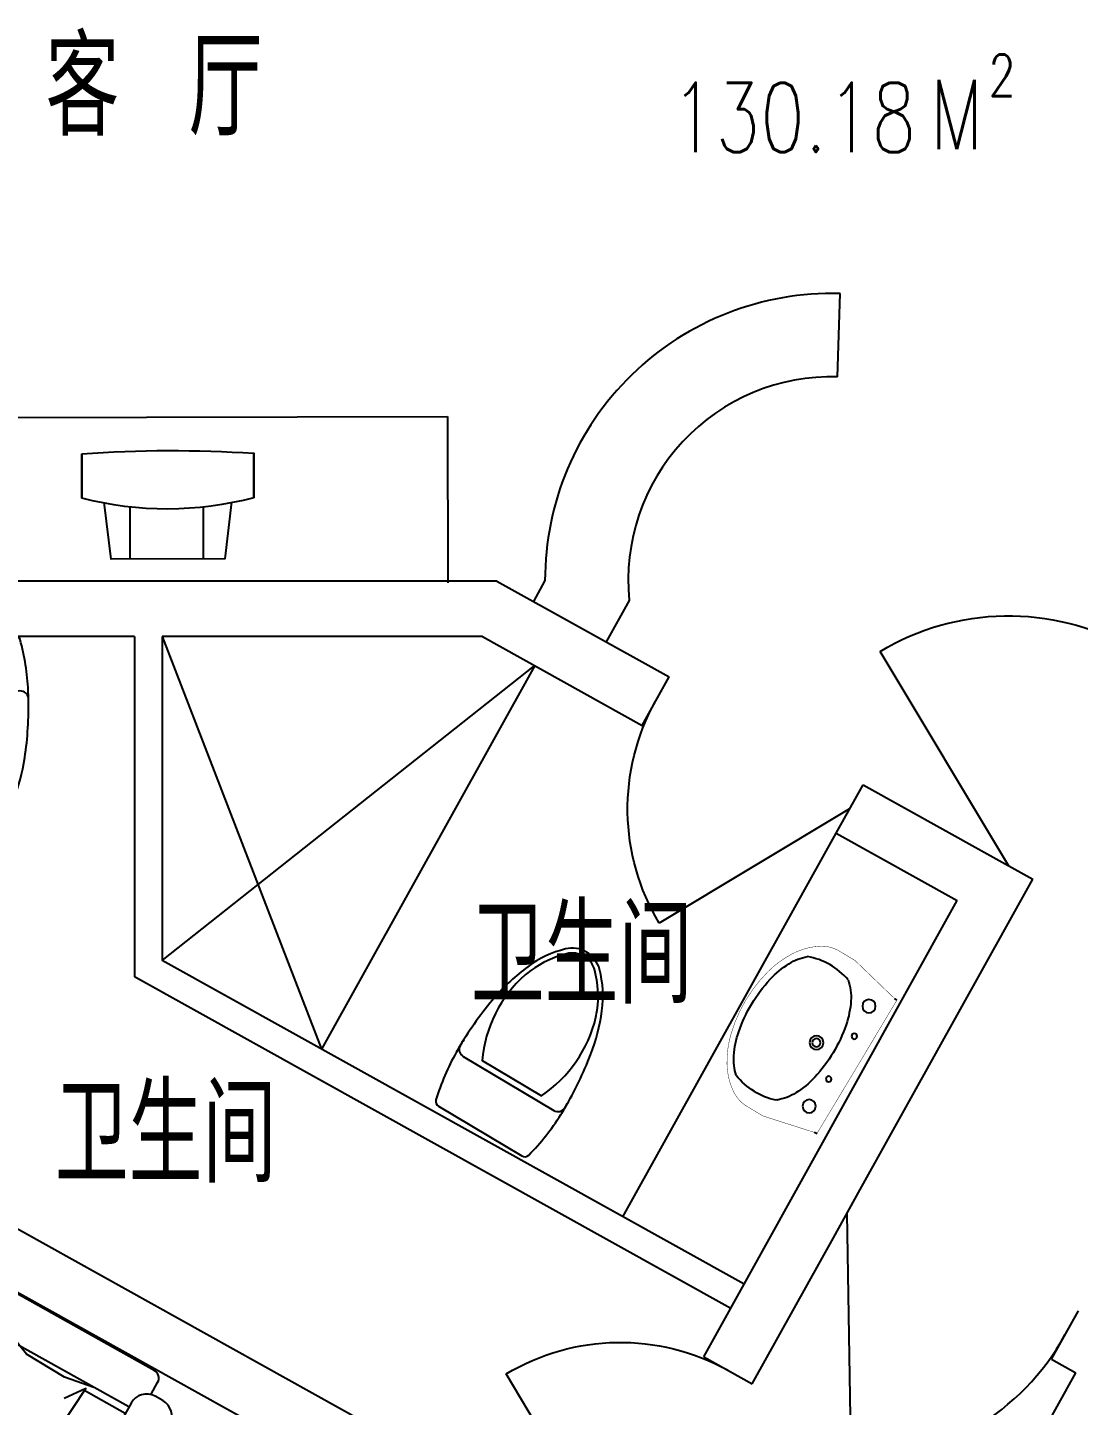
# Model space of a CAD drawing. Header units: millimetres. Extents: x 964 to 43707, y 588 to 33751.
# Drawn here: x 12356 to 16145, y 16470 to 21435 of the extents above; entities that cross this region are included whole.
import ezdxf
from ezdxf.enums import TextEntityAlignment as Align

# ---------------------------------------------------------------- set-up
doc = ezdxf.new("R2010")
doc.units = ezdxf.units.MM
for name, color, linetype in [('1', 7, 'Continuous'), ('PUB_TITLE', 4, 'Continuous'), ('PUB_WINDW', 7, 'Continuous'), ('WALL', 255, 'Continuous'), ('WINDOW', 2, 'Continuous')]:
    doc.layers.add(name, color=color, linetype=linetype)
doc.styles.add('_SIMPLEX', font='SIMPLEX', dxfattribs={"width": 0.8})
doc.styles.add('_XY', font='txt.shx', dxfattribs={"width": 0.8, "bigfont": 'XY.shx'})
doc.styles.add('DIM_FONT', font='SIMPLEX', dxfattribs={"width": 0.8})
doc.styles.add('SIMPLEX', font='SIMPLEX.SHX')
doc.styles.get("Standard").update_dxf_attribs({"font": 'arial.ttf'})

# ---------------------------------------------------------------- blocks, each defined once
blk = doc.blocks.new('A$C4C8639FD')
for p, q in [((2384.3, 1084.7), (2384.3, 3069.2)), ((2565.2, 1066.6), (2565.2, 3087.3)), ((2353.8, 1084.7), (2353.8, 1282.6)), ((2402.4, 1084.7), (1916.1, 1084.7)), ((2474.6, 1030.5), (2529.1, 1030.5)), ((2474.6, 976.3), (2474.6, 1012.4))]:
    blk.add_line(p, q)
blk.add_lwpolyline([(2383.8, 1249.4), (2362.2, 1374.1), (2368.2, 1556.2), (2402.1, 1637.8), (2065.2, 1582.4), (2087, 1520.2), (2066, 1380.6), (2042.5, 1269.5), (2167.1, 1291.1), (2363.7, 1275.4), (2285, 1332.3)])
for centre, radius, start, end in [((2402.4, 1012.4), 72.2, 0, 90), ((2529.1, 1066.6), 36.1, 270, 0), ((2402.4, 976.3), 72.2, 270, 0)]:
    blk.add_arc(centre, radius, start, end)
blk = doc.blocks.new('_C0OGN')
at = {"xscale": -0.8800000000000003, "yscale": 0.8800000000000003, "zscale": 0.8800000000000001, "rotation": 0.09719861265583774}
blk.add_blockref('A$C4C8639FD', (955.3, -1755.9), dxfattribs=at)
at = {"style": 'DIM_FONT', "width": 0.8, "flags": 9}
for tag in ['YSIZE', 'XSIZE']:
    blk.add_attdef(tag, (0, 0), '', height=0.5, dxfattribs=at)
blk = doc.blocks.new('A$C4B216491')
for p, q in [((186.1, 437.4), (0, 437.4)), ((187.4, 172.7), (0, 172.7))]:
    blk.add_line(p, q)
for points in [[(380.1, 620), (380.1, 620), (219.8, 620)], [(219.8, 620), (380.1, 620)], [(205.3, 539.2), (0, 514.4), (0, 105.6), (205.4, 80.6)], [(0, 514.4), (0, 105.6)], [(219.8, 0), (380.1, 0)], [(380.1, 0), (219.8, 0)]]:
    blk.add_lwpolyline(points)
for centre, radius, start, end in [((1411.8, 310), 1231.7, 165.4226, 194.5774), ((-4101.5, 310), 4492.3, 356.0431, 3.9569)]:
    blk.add_arc(centre, radius, start, end)
blk = doc.blocks.new('_DBLK')
blk.add_line((-0.5, 0), (0, -0.866))
blk.add_arc((-0.5, 0), 1, 300, 0)
at = {"style": 'SIMPLEX', "flags": 9}
blk.add_attdef('A', text='', height=1, dxfattribs=at).set_placement((0, 1.5), align=Align.MIDDLE)
blk = doc.blocks.new('M_E11')
for p, q in [((-280, -10), (-280, 0)), ((280, 0), (280, -10)), ((-250.5, -188.9), (-250.5, -185.7)), ((-247.8, -182.8), (-250.2, -184.9))]:
    blk.add_line(p, q)
at = {"const_width": 1.5}
for points in [[(-280, 0), (280, 0)], [(-325.7, -199.5), (-280, -5)], [(325.7, -203.7), (280, -5)]]:
    blk.add_lwpolyline(points, dxfattribs=at)
for points in [[(253, -188.3, 0.098208), (193.2, -140.8, 0.066287), (110.4, -111.4, 0.052428), (0, -99.8, 0.052428), (-110.4, -111.4, 0.066287), (-193.2, -140.8, 0.093876), (-250.8, -185.7, 0.171377)], [(-249.5, -357.7, 0.091341), (-193.2, -401.2, 0.066287), (-110.4, -430.6, 0.052428), (0, -442.2, 0.052428), (110.4, -430.6, 0.066287), (193.2, -401.2, 0.091756), (249.7, -357.5, 0.171377)]]:
    blk.add_lwpolyline(points, format="xyb")
at = {"flags": 128}
for points in [[(-253, -188.3, 0.172546), (-249.7, -357.5, 0.726395)], [(253, -188.3, -0.172546), (249.7, -357.5, -0.726395)]]:
    blk.add_lwpolyline(points, format="xyb", dxfattribs=at)
at = {"const_width": 1.5}
for points in [[(-325.7, -199.5, 0.008223), (-325.7, -203.7, 0.149285)], [(-325.7, -265.7, 0.149285), (-304.4, -336.6, 0.107079), (-230.9, -407.7, 0.075625), (-131, -450.5, 0.062436), (-0.8, -467.3, 0.062436), (129.6, -451.5, 0.075625), (229.8, -409.6, 0.107079), (303.8, -339.1, 0.149285), (325.7, -268.3, 0.005205), (325.7, -265.7, 0.086596)]]:
    blk.add_lwpolyline(points, format="xyb", dxfattribs=at)
at = {"const_width": 1.5, "flags": 128}
for points in [[(-325.7, -203.7), (-325.7, -268.3)], [(325.7, -203.7), (325.7, -268.3)]]:
    blk.add_lwpolyline(points, dxfattribs=at)
for centre, radius in [((-210, -75), 24), ((-210, -75), 24), ((-210, -75), 24), ((-90, -65), 10), ((90, -65), 10), ((210, -75), 24), ((0, -170), 25), ((0, -170), 15)]:
    blk.add_circle(centre, radius)
blk.add_arc((-249.5, -185.7), 1, 131.3224, 180)
at = {"width": 0.8, "flags": 9}
for tag in ['XSIZE', 'YSIZE']:
    blk.add_attdef(tag, (0, 0), '', height=0.5, dxfattribs=at)
blk = doc.blocks.new('U_E14DMC')
for points in [[(44.6, 227.1, 0.043026), (26.2, 440.3, 0.056336), (-19.7, 597.4, 0.098945), (-103.6, 721.4, 0.197302), (-175, 750.8, 0.197302), (-246.5, 721.4, 0.098945), (-330.3, 597.4, 0.056336), (-376.3, 440.3, 0.043026), (-394.6, 227.1, 0.043026)], [(-394, 252.4, 0.015542), (-394.4, 200, 0.055493), (-369.5, 15.1, 0.344103), (-350.1, 0), (0, 0, 0.344103), (19.4, 15.1, 0.055493), (44.4, 200, 0.015542), (44, 252.4)], [(-394.6, 227.1, 0.386524), (-364.8, 200), (14.7, 200, 0.386524), (44.6, 227.1)]]:
    blk.add_lwpolyline(points, format="xyb")
blk.add_lwpolyline([(-323.7, 566.7, 0.191306), (-299.2, 222.4), (-50.8, 222.4, 0.191306), (-26.4, 566.7, 0.009071), (-35.9, 590.6, 0.098945), (-115.9, 709, 0.197302), (-175, 733.3, 0.197302), (-234.2, 709, 0.098945), (-314.2, 590.6, 0.009071)], format="xyb", close=True)
at = {"flags": 9}
for tag in ['XSIZE', 'YSIZE']:
    blk.add_attdef(tag, (0, 0), '', height=0.5, dxfattribs=at)
blk = doc.blocks.new('_E1OIJ')
at = {"extrusion": (0, 0, -1), "zscale": -1, "rotation": 133.0798325905204}
blk.add_blockref('U_E14DMC', (42.9, 279.7), dxfattribs=at)
at = {"style": 'DIM_FONT', "width": 0.8, "flags": 9}
for tag in ['YSIZE', 'XSIZE']:
    blk.add_attdef(tag, (0, 0), '', height=0.5, dxfattribs=at)
blk = doc.blocks.new('1T4F69')
at = {"layer": '1'}
for p, q in [((10915.2, -14277.1), (13015.7, -14271.6)), ((13015.7, -14271.6), (13017.3, -14871.6))]:
    blk.add_line(p, q, dxfattribs=at)
at = {"layer": 'WALL'}
for p, q in [((13193.2, -14864.8), (9806.6, -14864.8)), ((13193.2, -14864.8), (13814.4, -15210.1)), ((11886.7, -15064.8), (9765.4, -15064.8)), ((11886.7, -15064.8), (11886.7, -16291)), ((13141.3, -15064.8), (11986.7, -15064.8)), ((11986.7, -15064.8), (11986.7, -16232.1)), ((13141.3, -15064.8), (13717.2, -15384.9)), ((13717.2, -15384.9), (13814.4, -15210.1)), ((14416.5, -15773.5), (14513.7, -15598.7)), ((14513.7, -15598.7), (14950.7, -15841.6)), ((14416.5, -15773.5), (14853.5, -16016.5)), ((14950.7, -15841.6), (15125.5, -15938.8)), ((14503.8, -17057.2), (15125.5, -15938.8)), ((13550.8, -18360.1), (9259.5, -15974.8)), ((13939.5, -17660.8), (14853.5, -16016.5)), ((13628.5, -18632), (9162.4, -16149.6)), ((14085.3, -17398.6), (11986.7, -16232.1)), ((14036.7, -17486), (11886.7, -16291)), ((14406.7, -17232), (14503.8, -17057.2)), ((14114.3, -17758), (14406.7, -17232)), ((15193.3, -17669.3), (15290.5, -17494.5)), ((13939.5, -17660.8), (14114.3, -17758)), ((15193.3, -17669.3), (15280.7, -17717.9)), ((14926.7, -18354.8), (15280.7, -17717.9))]:
    blk.add_line(p, q, dxfattribs=at)
at = {"layer": 'WINDOW'}
for p, q in [((14422.1, -14128.8), (14430.8, -13829)), ((13367.1, -14863.3), (13325.5, -14938.3)), ((13670.7, -14934.6), (13587.7, -15084)), ((11986.7, -15064.8), (12561.8, -16551.8)), ((11986.7, -16232.1), (13330.1, -15169.7)), ((13330.1, -15169.7), (12561.8, -16551.8)), ((13648.2, -17155.7), (14416.5, -15773.5))]:
    blk.add_line(p, q, dxfattribs=at)
for radius, end in [(1033.7, 180.0602), (733.7, 185.6643)]:
    blk.add_arc((14400.8, -14862.2), radius, 88.3368, end, dxfattribs=at)
at = {"layer": '1', "extrusion": (0, 0, -1), "zscale": -1, "rotation": 89.85029644822387}
blk.add_blockref('A$C4B216491', (-11697.9, -14786.1), dxfattribs=at)
at = {"layer": '1', "xscale": -1}
for name, p, rotation in [('_E1OIJ', (11285.1, -15287.9), 48.31703693987552), ('_E1OIJ', (13247.2, -16656.3), 196.1713193326646), ('M_E11', (14491.7, -16615.9), 239.0809503717327), ('_C0OGN', (10607.2, -18450.7), 60.93307614261384)]:
    blk.add_blockref(name, p, dxfattribs=dict(at, rotation=rotation))
at = {"layer": 'WINDOW'}
for p, xscale, yscale, zscale, rotation in [((15256.7, -15496.9), -900, 900, 900, 240.9330761426194), ((14115.4, -15491.8), -800, 800, 800, 330.9330761426132), ((14848.6, -17363.3), -900, -900, 900, 150.9330761426153), ((13832.6, -18059), 800, -800, 800, 60.93307614261715)]:
    blk.add_blockref('_DBLK', p, dxfattribs=dict(at, xscale=xscale, yscale=yscale, zscale=zscale, rotation=rotation))
at = {"layer": 'PUB_TITLE'}
for s, height, style, width, p in [('客 厅', 350, '_XY', 0.8, (11566.4, -13260.2)), ('2', 150, '_SIMPLEX', 0.75, (14966.6, -13117.2)), ('M', 250, '_SIMPLEX', 0.75, (14755.3, -13307.9)), ('130.18', 250, '_SIMPLEX', 0.75, (13821.5, -13318.9)), ('卫生间', 350, '_XY', 0.8, (13100.3, -16387.7)), ('卫生间', 350, '_XY', 0.8, (11600.4, -17033.3))]:
    blk.add_text(s, height=height, dxfattribs=dict(at, style=style, width=width)).set_placement(p)

msp = doc.modelspace()

# ---------------------------------------------------------------- block references
at = {"layer": 'PUB_WINDW'}
msp.add_blockref('1T4F69', (854.1, 34305.5), dxfattribs=at)

doc.saveas('drawing.dxf')
